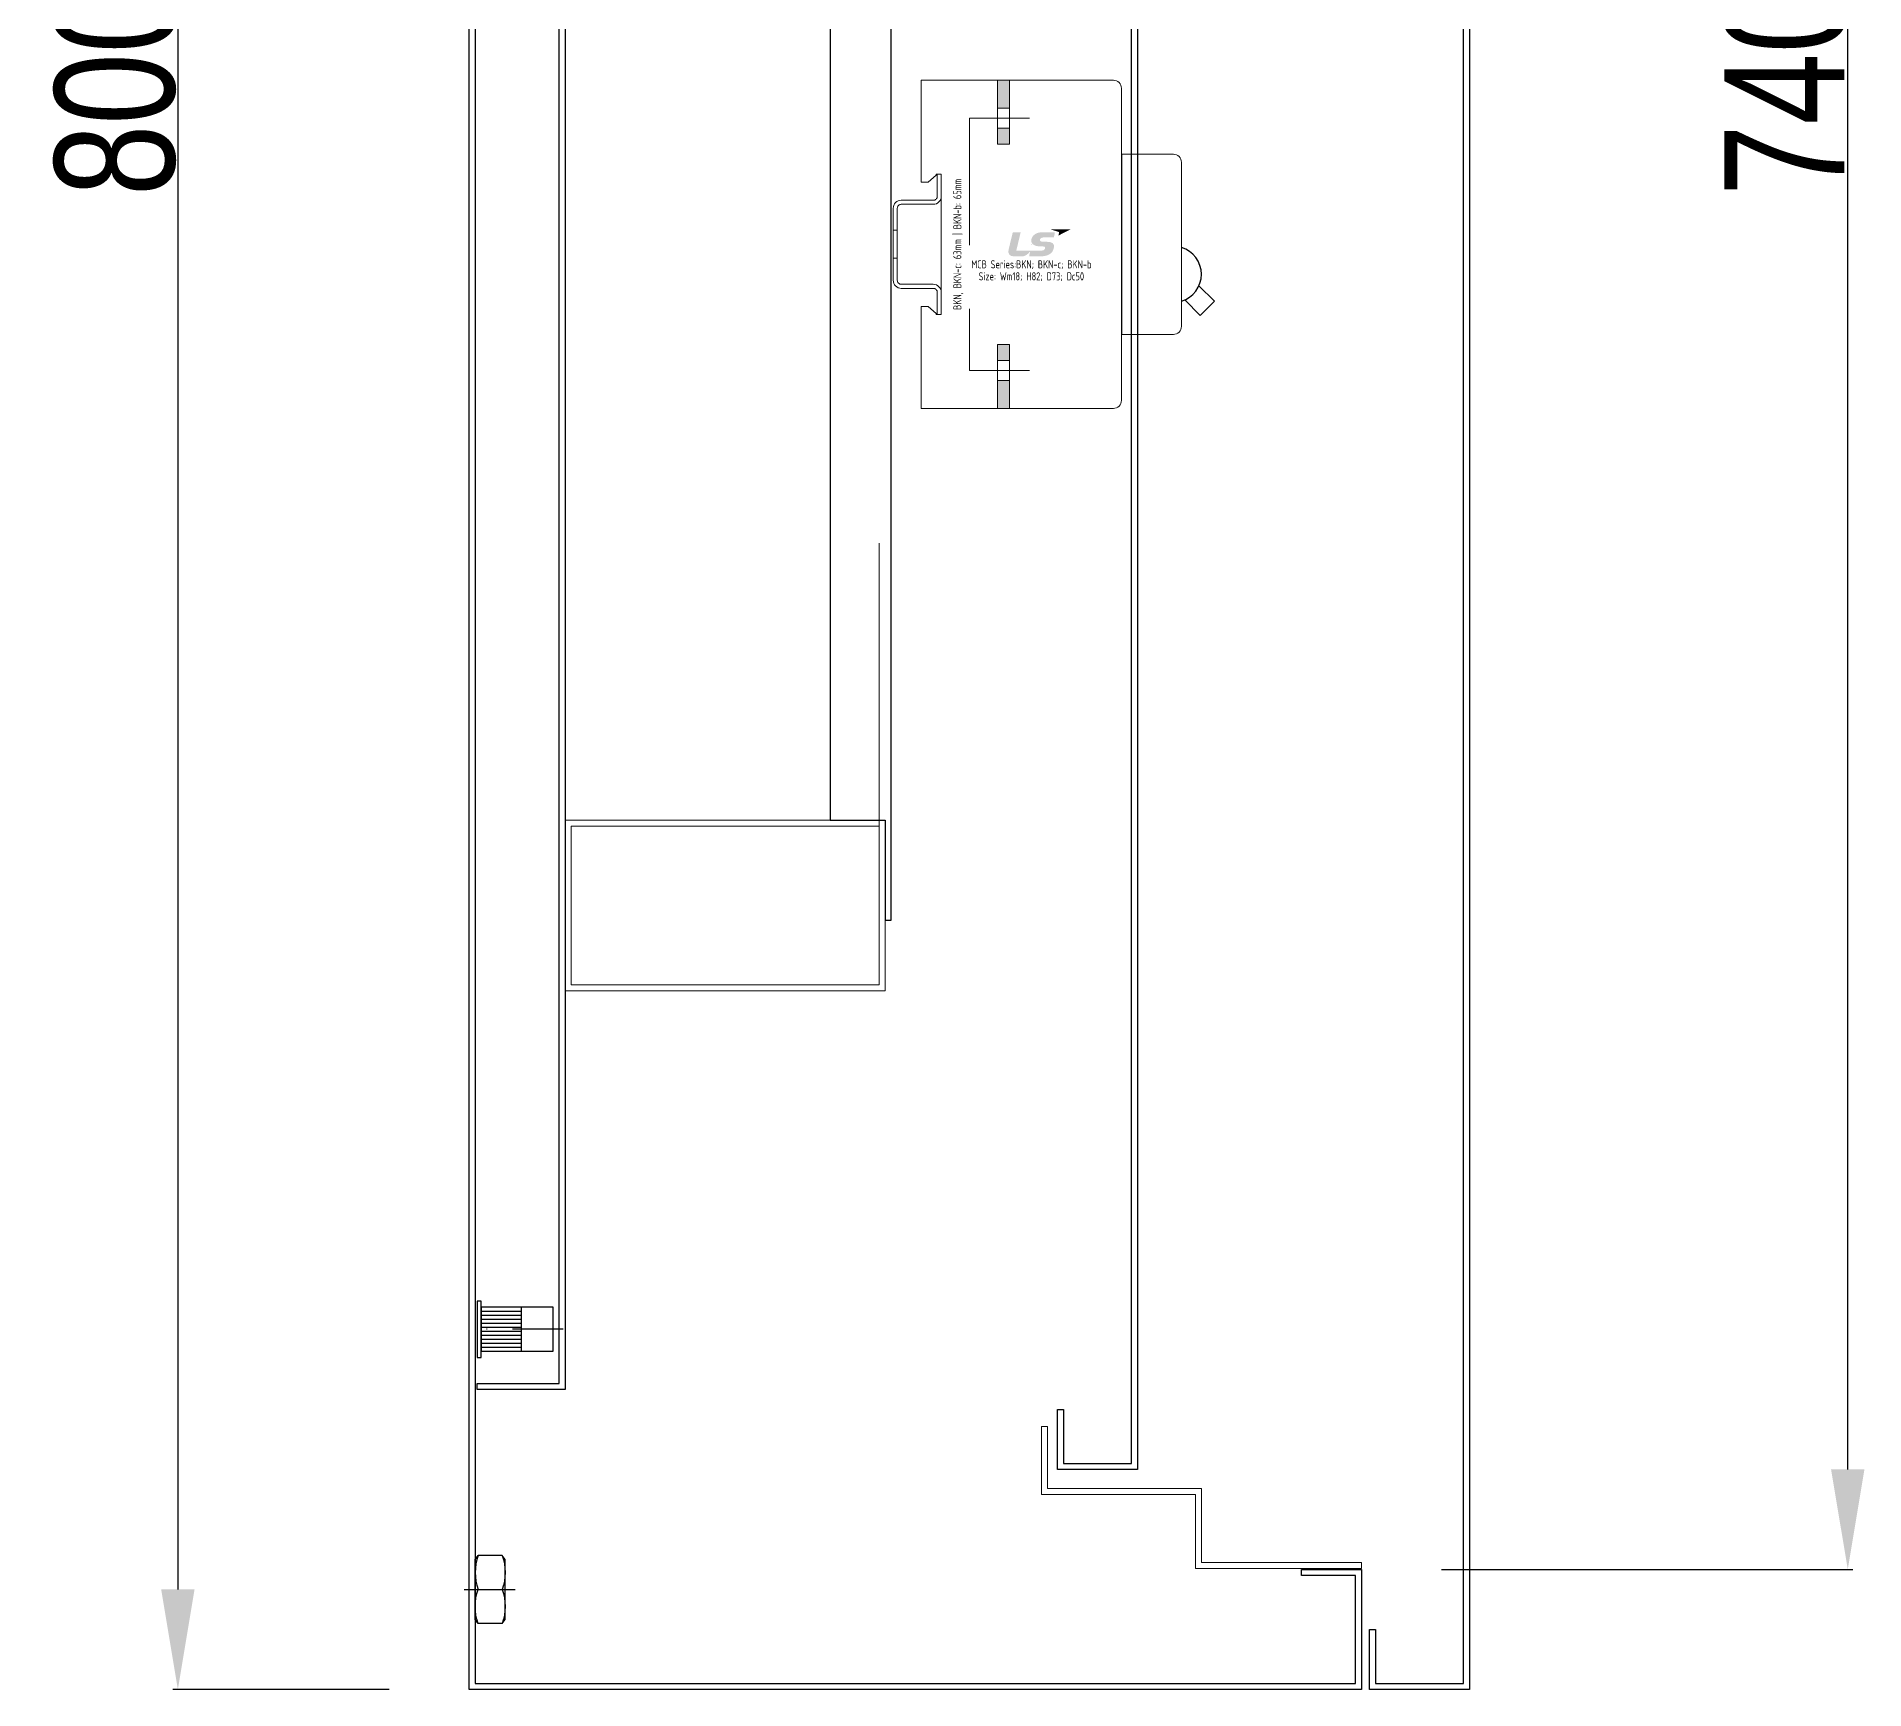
# Model space of a CAD drawing. Header units: inches. Extents: x 21 to 136330, y 8 to 58290.
# Drawn here: x 116787.4 to 117244.2, y 29307.2 to 29720.3 of the extents above; entities that cross this region are included whole.
import ezdxf
from ezdxf.enums import TextEntityAlignment as Align

# ---------------------------------------------------------------- set-up
doc = ezdxf.new("R2010")
doc.units = ezdxf.units.IN
doc.header["$MEASUREMENT"] = 0
doc.linetypes.add('DASHDOT', pattern=[25.4, 12.7, -6.35, 0, -6.35])
doc.linetypes.add('HIDDEN', pattern=[9.525, 6.35, -3.175])
doc.layers.add('@.0.DM. KÍCH THƯỚC', color=8, linetype='Continuous', transparency=0.2)
doc.layers.add('@.0.DM. KÍCH THƯỚC @ 1', color=8, linetype='Continuous', transparency=0.2)
doc.layers.add('@.0.DM. NÉT CHÍNH', color=7, linetype='Continuous')
doc.layers.add('@.DM. THIẾT BỊ', color=7, linetype='Continuous')
doc.layers.add('@.0.DM. NÉT KHUẤT', color=199, linetype='Continuous', lineweight=5, transparency=0.2)
doc.styles.add('roman', font='roman.shx', dxfattribs={"width": 0.8})
doc.styles.add('WD_IEC', font='isocp2.shx')
doc.dimstyles.new('Kích thước Duy Mạnh', dxfattribs={"dimtxt": 30, "dimasz": 25, "dimexe": 1.25, "dimexo": 20, "dimtad": 1, "dimdec": 1, "dimtxsty": 'roman', "dimcen": 2.5, "dimclrd": 8, "dimclre": 8, "dimclrt": 2, "dimadec": 0, "dimazin": 0, "dimtfac": 1, "dimtdec": 1, "dimtix": 1, "dimtmove": 0, "dimatfit": 3, "dimfxl": 1, "dimtfillclr": 1, "dimarcsym": 0})

# ---------------------------------------------------------------- blocks, each defined once
blk = doc.blocks.new('E DIN35')
at = {"color": 8, "linetype": 'HIDDEN', "lineweight": 9}
for p, q in [((12, 3.5), (11, 3.5)), ((12, -3.5), (11, -3.5))]:
    blk.add_line(p, q, dxfattribs=at)
at = {"color": 0, "linetype": 'ByBlock', "lineweight": 9}
blk.add_lwpolyline([(11, 9, 0.414214), (10, 10), (2, 10, -0.414214), (0, 12), (0, 17.5), (1, 17.5), (1, 12, 0.414214), (2, 11), (10, 11, -0.414214), (12, 9), (12, -9, -0.414214), (10, -11), (2, -11, 0.414214), (1, -12), (1, -17.5), (0, -17.5), (0, -12, -0.414214), (2, -10), (10, -10, 0.414214), (11, -9)], format="xyb", close=True, dxfattribs=at)
blk = doc.blocks.new('Logo LS')
h = blk.add_hatch(color=152)
edge = h.paths.add_edge_path()
edge.add_spline(control_points=[(8.564, 2.4685), (8.9563, 2.4685), (9.1808, 2.3695), (9.1808, 2.1071), (9.1808, 1.9364), (9.0647, 1.7112), (8.9598, 1.6289), (8.7187, 1.4434), (8.5071, 1.4239), (7.3804, 1.4239), (7.3804, 1.4239), (1.9845, 1.4239), (1.9845, 1.4239), (1.9845, 1.4239), (3.0765, 6), (3.0765, 6), (3.0765, 6), (1.2699, 6), (1.2699, 6), (1.1455, 6), (1.099, 5.9656), (1.0613, 5.8181), (1.0613, 5.8181), (0.0442, 1.6058), (0.0442, 1.6058), (-0.1471, 0.7691), (0.2857, 0), (1.2486, 0), (2.2111, 0), (2.7619, 0), (3.5799, 0), (4.1541, 0), (4.8861, 0.4936), (5.2879, 1.0618), (5.3385, 1.1329), (5.4271, 1.146), (5.3916, 0.9943), (5.3208, 0.6944), (5.236, 0.3324), (5.2144, 0.2429), (5.1738, 0.067), (5.266, 0), (5.3495, 0), (5.3495, 0), (7.4326, 0), (8.0953, 0), (10.4251, 0), (11.3139, 1.1151), (11.4147, 2.4436), (11.4656, 3.1179), (10.9845, 3.6322), (9.6483, 3.6322), (9.6483, 3.6322), (8.9865, 3.6322), (8.6221, 3.6322), (8.2547, 3.6322), (7.8802, 3.7638), (7.8802, 4.0914), (7.8802, 4.4268), (8.308, 4.7296), (8.8585, 4.7296), (8.8585, 4.7296), (11.3596, 4.7296), (11.3596, 4.7296), (11.3596, 4.7296), (11.5587, 5.5206), (11.6019, 5.7037), (11.6558, 5.9342), (11.5877, 6), (11.4182, 6), (11.4182, 6), (8.3288, 6), (8.3288, 6), (6.5328, 6), (5.7269, 4.8013), (5.7269, 3.9445), (5.7269, 3.0871), (6.4178, 2.4697), (8.1984, 2.4697), (8.1984, 2.4697), (8.564, 2.4685), (8.564, 2.4685)], knot_values=[0, 0, 0, 0, 1, 1, 1, 2, 2, 2, 3, 3, 3, 4, 4, 4, 5, 5, 5, 6, 6, 6, 7, 7, 7, 8, 8, 8, 9, 9, 9, 10, 10, 10, 11, 11, 11, 12, 12, 12, 13, 13, 13, 14, 14, 14, 15, 15, 15, 16, 16, 16, 17, 17, 17, 18, 18, 18, 19, 19, 19, 20, 20, 20, 21, 21, 21, 22, 22, 22, 23, 23, 23, 24, 24, 24, 25, 25, 25, 26, 26, 26, 27, 27, 27, 27], degree=3, periodic=0)
h = blk.add_hatch(color=10)
edge = h.paths.add_edge_path()
edge.add_spline(control_points=[(10.5597, 6.7227), (10.5597, 6.7227), (15.5292, 6.7227), (15.5292, 6.7227), (15.5292, 6.7227), (12.5227, 5.194), (12.5227, 5.194), (12.5227, 5.194), (12.6282, 5.6846), (12.6608, 5.831), (12.6957, 5.9856), (12.6412, 6.0887), (12.451, 6.1474), (12.2549, 6.2072), (10.5597, 6.7227), (10.5597, 6.7227)], knot_values=[0, 0, 0, 0, 1, 1, 1, 2, 2, 2, 3, 3, 3, 4, 4, 4, 5, 5, 5, 5], degree=3, periodic=0)
at = {"layer": 'Defpoints', "color": 2, "linetype": 'ByBlock', "lineweight": 9}
blk.add_line((5.7544, 3), (5.7544, 3), dxfattribs=at)
blk = doc.blocks.new('*U216')
at = {"linetype": 'ByBlock', "lineweight": 9}
h = blk.add_hatch(color=20, dxfattribs=at)
h.dxf.hatch_style = 1
h.paths.add_polyline_path([(26, 34), (29, 34), (29, 41), (26, 41)])
h.paths.add_polyline_path([(26, 25), (29, 25), (29, 29), (26, 29)])
h = blk.add_hatch(color=20, dxfattribs=at)
h.dxf.hatch_style = 1
h.paths.add_polyline_path([(26, -41), (29, -41), (29, -34), (26, -34)])
h.paths.add_polyline_path([(26, -29), (29, -29), (29, -25), (26, -25)])
at = {"color": 112}
blk.add_line((57, 22.5), (57, -22.5), dxfattribs=at)
at = {"color": 0, "linetype": 'ByBlock', "lineweight": 18}
blk.add_lwpolyline([(12, 17.5), (12, 0), (12, -17.5), (10.75, -17.5), (10.75, -17.25), (8.67, -15.5), (7, -15.5), (7, -41), (55, -41, 0.414214), (57, -39), (57, -22.5), (70, -22.5, 0.414214), (72, -20.5), (72, 0), (72, 20.5, 0.414214), (70, 22.5), (57, 22.5), (57, 39, 0.414214), (55, 41), (7, 41), (7, 15.5), (8.67, 15.5), (10.75, 17.25), (10.75, 17.5)], format="xyb", close=True, dxfattribs=at)
at = {"color": 20, "linetype": 'ByBlock', "lineweight": 9}
for points in [[(29, 25), (26, 25), (26, 41), (29, 41)], [(29, 34), (26, 34), (26, 29), (29, 29)], [(29, -25), (26, -25), (26, -41), (29, -41)], [(29, -34), (26, -34), (26, -29), (29, -29)]]:
    blk.add_lwpolyline(points, close=True, dxfattribs=at)
blk.add_lwpolyline([(72.86, -13.89), (76.72, -17.75), (80.25, -14.22), (76.39, -10.36)])
blk.add_arc((70, -7.5), 7, 286.6015, 73.3985)
at = {"layer": 'Defpoints', "color": 2, "linetype": 'HIDDEN', "lineweight": 18, "ltscale": 5}
for p, q in [((34, 31.5), (19, 31.5)), ((19, 31.5), (19, -31.5)), ((19, -31.5), (34, -31.5))]:
    blk.add_line(p, q, dxfattribs=at)
at = {"color": 8, "linetype": 'ByBlock', "lineweight": 9, "xscale": -1}
blk.add_blockref('E DIN35', (12, 0), dxfattribs=at)
at = {"color": 0, "linetype": 'ByBlock', "lineweight": 9}
blk.add_blockref('Logo LS', (28.75, -3), dxfattribs=at)
at = {"layer": 'Defpoints', "color": 8, "style": 'WD_IEC', "width": 0.75}
blk.add_text('BKN, BKN-c: 63mm | BKN-b: 65mm', height=2, rotation=90, dxfattribs=at).set_placement((16, 0), align=Align.MIDDLE_CENTER)
for s, p in [('MCB Series:BKN; BKN-c; BKN-b', (34.5, -5)), ('Size: Wm18; H82; D73; Dc50', (34.5, -8))]:
    blk.add_text(s, height=2, dxfattribs=at).set_placement(p, align=Align.MIDDLE_CENTER)
blk = doc.blocks.new('eku10')
at = {"color": 5}
blk.add_line((53937.85, -17418.72), (53931.85, -17418.72), dxfattribs=at)
blk.add_lwpolyline([(53937.85, -17401.72), (53938.6, -17402.72), (53938.6, -17417.72), (53937.85, -17418.72, 0.176471), (53937.85, -17410.22, 0.176471), (53937.85, -17401.72), (53931.85, -17401.72), (53931.1, -17402.72), (53931.1, -17417.72), (53931.85, -17418.72, -0.176471), (53931.85, -17410.22), (53937.85, -17410.22)], format="xyb", dxfattribs=at)
blk.add_arc((53943.52, -17405.97), 12.42, 159.984, 200.016, dxfattribs=at)
blk = doc.blocks.new('EKU 10')
at = {"layer": '@.DM. THIẾT BỊ', "color": 1}
blk.add_line((-6.54, 8.5), (6.25, 8.5), dxfattribs=at)
at = {"layer": '@.DM. THIẾT BỊ'}
blk.add_blockref('eku10', (-53934.85, 17418.72), dxfattribs=at)
blk = doc.blocks.new('Ecu8')
at = {"layer": '@.DM. THIẾT BỊ', "color": 1, "linetype": 'DASHDOT'}
blk.add_line((0, -2.52), (0, 21.04), dxfattribs=at)
at = {"layer": '@.DM. THIẾT BỊ', "color": 5}
for p, q in [((-4.5, 18), (-4.5, 8)), ((-3.5, 18), (-3.5, 8)), ((-2.5, 18), (-2.5, 8)), ((-1.5, 18), (-1.5, 8)), ((-0.5, 18), (-0.5, 8)), ((0.5, 18), (0.5, 8)), ((1.5, 18), (1.5, 8)), ((2.5, 18), (2.5, 8)), ((3.5, 18), (3.5, 8)), ((4.5, 18), (4.5, 8)), ((-5.5, 8), (5.5, 8))]:
    blk.add_line(p, q, dxfattribs=at)
for points in [[(-7, 19), (7, 19), (7, 18), (-7, 18)], [(-5.5, 18), (5.5, 18), (5.5, 0), (-5.5, 0)]]:
    blk.add_lwpolyline(points, close=True, dxfattribs=at)
blk = doc.blocks.new('*D1741')
at = {"layer": '@.0.DM. KÍCH THƯỚC', "color": 8, "lineweight": -2, "transparency": 16777216}
for p, q in [((116875.51, 30107.17), (116821.46, 30107.17)), ((116875.51, 29307.17), (116821.46, 29307.17))]:
    blk.add_line(p, q, dxfattribs=at)
at = {"layer": '@.0.DM. KÍCH THƯỚC', "lineweight": -2, "transparency": 16777216}
blk.add_line((116822.71, 30082.17), (116822.71, 29332.17), dxfattribs=at)
at = {"layer": '@.0.DM. KÍCH THƯỚC', "transparency": 16777216}
for points in [[(116818.54, 30082.17), (116826.87, 30082.17), (116822.71, 30107.17)], [(116818.54, 29332.17), (116826.87, 29332.17), (116822.71, 29307.17)]]:
    blk.add_solid(points, dxfattribs=at)
at = {"layer": 'Defpoints', "color": 0, "transparency": 16777216}
for p in [(116895.51, 30107.17), (116822.71, 29307.17), (116895.51, 29307.17)]:
    blk.add_point(p, dxfattribs=at)
at = {"layer": '@.0.DM. KÍCH THƯỚC', "color": 2, "transparency": 16777216, "insert": (116807.08, 29707.17), "char_height": 30, "attachment_point": 5, "rotation": 90, "style": 'roman'}
blk.add_mtext('800', dxfattribs=at)
blk = doc.blocks.new('*D1742')
at = {"layer": '@.0.DM. KÍCH THƯỚC', "color": 8, "lineweight": -2, "transparency": 16777216}
for p, q in [((117138.51, 30077.17), (117241.29, 30077.17)), ((117138.51, 29337.17), (117241.29, 29337.17))]:
    blk.add_line(p, q, dxfattribs=at)
at = {"layer": '@.0.DM. KÍCH THƯỚC', "lineweight": -2, "transparency": 16777216}
blk.add_line((117240.04, 29362.17), (117240.04, 30052.17), dxfattribs=at)
at = {"layer": '@.0.DM. KÍCH THƯỚC', "transparency": 16777216}
for points in [[(117235.87, 30052.17), (117244.21, 30052.17), (117240.04, 30077.17)], [(117235.87, 29362.17), (117244.21, 29362.17), (117240.04, 29337.17)]]:
    blk.add_solid(points, dxfattribs=at)
at = {"layer": 'Defpoints', "color": 0, "transparency": 16777216}
for p in [(117118.51, 30077.17), (117240.04, 30077.17), (117118.51, 29337.17)]:
    blk.add_point(p, dxfattribs=at)
at = {"layer": '@.0.DM. KÍCH THƯỚC', "color": 2, "transparency": 16777216, "insert": (117224.42, 29707.17), "char_height": 30, "attachment_point": 5, "rotation": 90, "style": 'roman'}
blk.add_mtext('740', dxfattribs=at)

msp = doc.modelspace()

# ---------------------------------------------------------------- linework, layer by layer
at = {"layer": '@.0.DM. NÉT CHÍNH'}
for points in [[(117103.5095, 29337.1695), (117118.5095, 29337.1695), (117118.5095, 29307.1695), (116895.5095, 29307.1695), (116895.5095, 30107.1695), (117118.5095, 30107.1695), (117118.5095, 30077.1695), (117103.5095, 30077.1695), (117103.5095, 30078.6695), (117117.0095, 30078.6695), (117117.0095, 30105.6695), (116897.0095, 30105.6695), (116897.0095, 29308.6695), (117117.0095, 29308.6695), (117117.0095, 29335.6695), (117103.5095, 29335.6695)], [(116999.5095, 29849.4433), (116999.5095, 29824.4433), (116985.7095, 29824.4433), (116985.7095, 29524.4433), (116999.5095, 29524.4433), (116999.5095, 29499.4433), (117001.0095, 29499.4433), (117001.0095, 29849.4433)]]:
    msp.add_lwpolyline(points, close=True, dxfattribs=at)
at = {"layer": '@.0.DM. NÉT CHÍNH', "color": 4}
msp.add_lwpolyline([(117122.0095, 29322.1695), (117122.0095, 29308.6695), (117144.0095, 29308.6695), (117144.0095, 30105.6695), (117122.0095, 30105.6695), (117122.0095, 30092.1695), (117120.5095, 30092.1695), (117120.5095, 30107.1695), (117145.5095, 30107.1695), (117145.5095, 29307.1695), (117120.5095, 29307.1695), (117120.5095, 29322.1695)], close=True, dxfattribs=at)
for points in [[(117042.5095, 30037.1695), (117042.5095, 30052.1695), (117062.5095, 30052.1695), (117062.5095, 29362.1695), (117042.5095, 29362.1695), (117042.5095, 29377.1695), (117044.0095, 29377.1695), (117044.0095, 29363.6695), (117061.0095, 29363.6695), (117061.0095, 30050.6695), (117044.0095, 30050.6695), (117044.0095, 30037.1695), (117042.5095, 30037.1695)], [(116897.5095, 30032.1695), (116919.5095, 30032.1695), (116919.5095, 29382.1695), (116897.5095, 29382.1695), (116897.5095, 29383.6695), (116918.0095, 29383.6695), (116918.0095, 30030.6695), (116897.5095, 30030.6695), (116897.5095, 30032.1695)]]:
    msp.add_lwpolyline(points, dxfattribs=at)
at = {"layer": '@.0.DM. NÉT KHUẤT'}
msp.add_line((116998.0095, 29593.6286), (116998.0095, 29511.6286), dxfattribs=at)
at = {"layer": '@.0.DM. NÉT KHUẤT', "color": 4}
for points in [[(116919.5095, 29524.4433), (116999.5095, 29524.4433), (116999.5095, 29481.7433), (116919.5095, 29481.7433)], [(116921.0095, 29522.9433), (116998.0095, 29522.9433), (116998.0095, 29483.2433), (116921.0095, 29483.2433)]]:
    msp.add_lwpolyline(points, close=True, dxfattribs=at)
at = {"layer": '@.0.DM. NÉT KHUẤT', "color": 6}
msp.add_lwpolyline([(117077.0095, 29337.4195), (117118.5095, 29337.4195), (117118.5095, 29338.9195), (117078.5095, 29338.9195), (117078.5095, 29357.4195), (117040.0095, 29357.4195), (117040.0095, 29372.9195), (117038.5095, 29372.9195), (117038.5095, 29355.9195), (117077.0095, 29355.9195)], close=True, dxfattribs=at)

# ---------------------------------------------------------------- block references
msp.add_blockref('*U216', (117001.5095, 29668.3329))
at = {"xscale": -1}
for name, p, rotation in [('Ecu8', (116916.5095, 29397.1695), 90), ('EKU 10', (116900.7595, 29340.6695), 180)]:
    msp.add_blockref(name, p, dxfattribs=dict(at, rotation=rotation))

# ---------------------------------------------------------------- dimensions: what is measured, and where the dimension line sits
at = {"layer": '@.0.DM. KÍCH THƯỚC @ 1'}
for base, p1, p2, picture, middle in [((116822.7051, 29307.1695), (116895.5095, 30107.1695), (116895.5095, 29307.1695), '*D1741', (116807.0801, 29707.1695)), ((117240.0407, 30077.1695), (117118.5095, 29337.1695), (117118.5095, 30077.1695), '*D1742', (117224.4157, 29707.1695))]:
    dim = msp.add_linear_dim(base=base, p1=p1, p2=p2, angle=90, dimstyle='Kích thước Duy Mạnh', override={"dimscale": 1, "dimdec": 0, "dimclrd": 256, "dimtdec": 0, "dimtix": 1, "dimtofl": 1, "dimtmove": 0, "dimatfit": 3}, dxfattribs=at)
    dim.commit()
    dim.dimension.update_dxf_attribs({"geometry": picture, "text_midpoint": middle})

doc.saveas('drawing.dxf')
